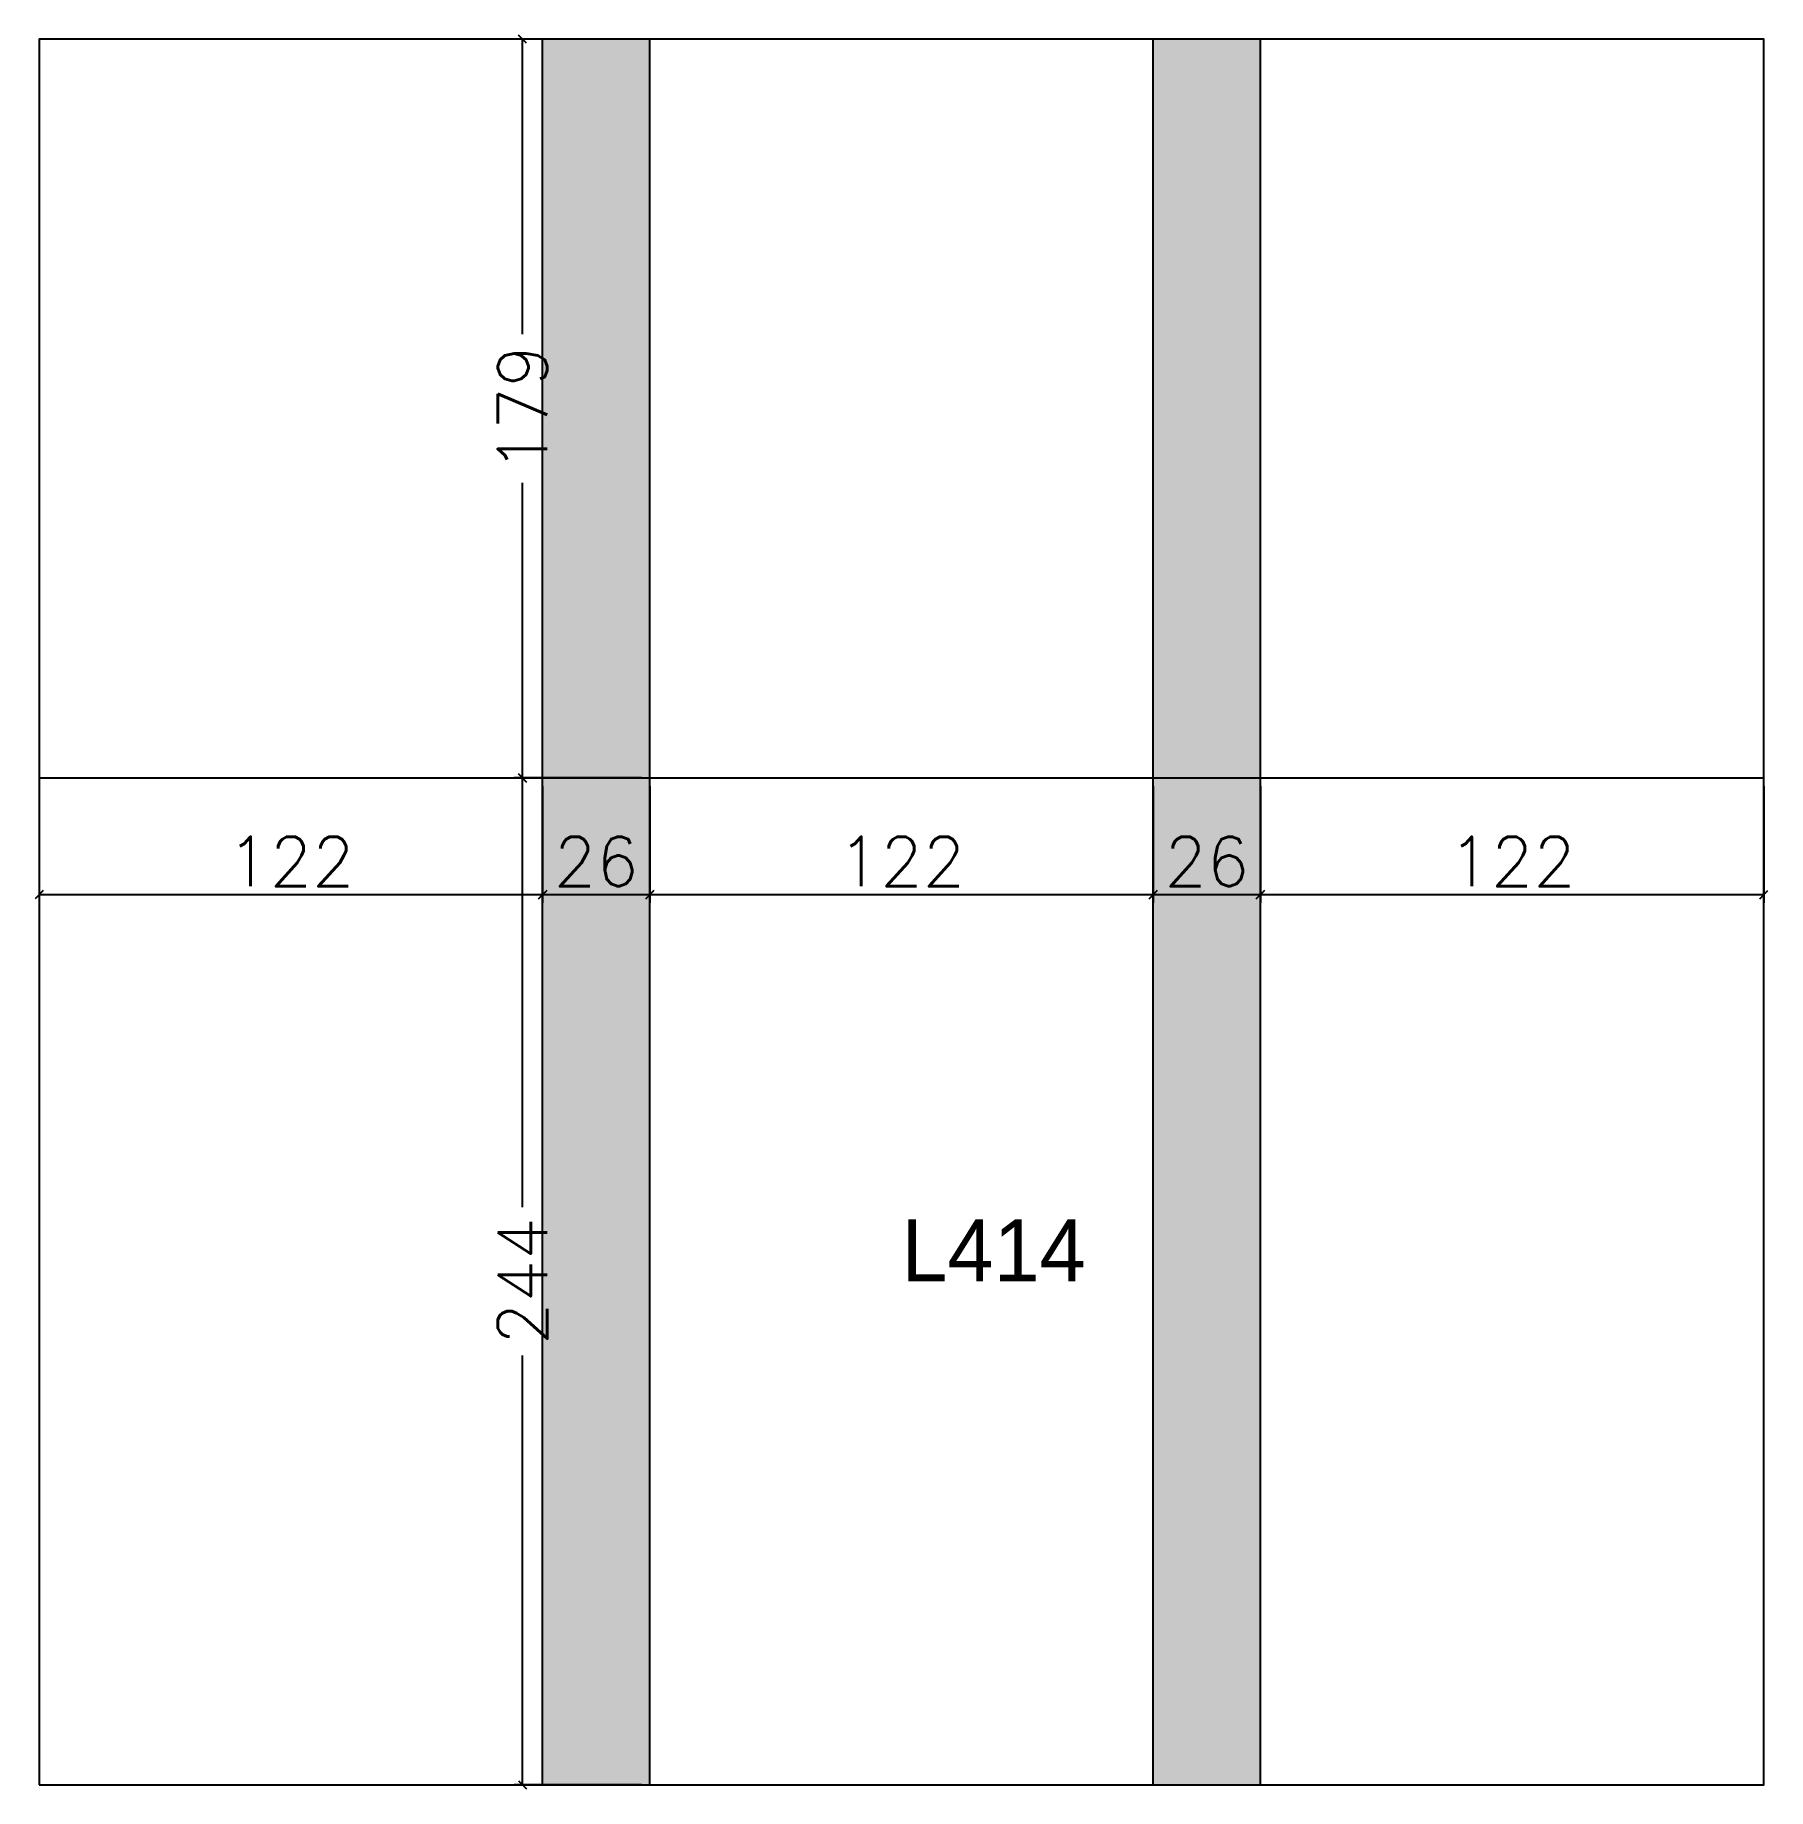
# Model space of a CAD drawing. Extents: x 4177 to 4597, y 1589 to 2014.
import ezdxf

# ---------------------------------------------------------------- set-up
doc = ezdxf.new("R2010")
doc.units = 0
for name, color, linetype in [('COTA', 241, 'Continuous'), ('Hachura', 251, 'Continuous'), ('NOMENCLATURA', 7, 'Continuous'), ('PAINEIS', 6, 'Continuous')]:
    doc.layers.add(name, color=color, linetype=linetype)
doc.styles.add('Romans', font='romans.shx', dxfattribs={"height": 12})
doc.dimstyles.new('cotas', dxfattribs={"dimtxt": 9, "dimasz": 2, "dimexe": 2, "dimexo": 2, "dimgap": 2, "dimtad": 1, "dimdec": 1, "dimzin": 12, "dimtxsty": 'Romans', "dimblk": 'OBLIQUE', "dimcen": 2.5, "dimclrd": 4, "dimclre": 4, "dimclrt": 240, "dimazin": 3, "dimtfac": 1, "dimtmove": 0, "dimatfit": 3})

# ---------------------------------------------------------------- blocks, each defined once
blk = doc.blocks.new('_OBLIQUE')
at = {"color": 0, "linetype": 'BYBLOCK'}
blk.add_line((-0.5, -0.5), (0.5, 0.5), dxfattribs=at)

msp = doc.modelspace()

# ---------------------------------------------------------------- hatches: boundary and pattern name
at = {"layer": 'Hachura'}
h = msp.add_hatch(color=8, dxfattribs=at)
h.dxf.hatch_style = 1
h.paths.add_polyline_path([(4300.38, 1590.12), (4326.38, 1590.12), (4326.38, 2013.12), (4300.38, 2013.12)])
h = msp.add_hatch(color=8, dxfattribs=at)
h.dxf.hatch_style = 1
h.paths.add_polyline_path([(4448.38, 1590.12), (4474.38, 1590.12), (4474.38, 2013.12), (4448.38, 2013.12)])

# ---------------------------------------------------------------- linework, layer by layer
at = {"layer": 'PAINEIS', "lineweight": 25}
for p, q in [((4300.38, 1590.12), (4300.38, 2013.12)), ((4326.38, 1590.12), (4326.38, 2013.12)), ((4448.38, 1590.12), (4448.38, 2013.12)), ((4474.38, 1590.12), (4474.38, 2013.12))]:
    msp.add_line(p, q, dxfattribs=at)
at = {"layer": 'PAINEIS'}
msp.add_line((4178.38, 1834.12), (4596.38, 1834.12), dxfattribs=at)
msp.add_lwpolyline([(4178.38, 1590.12), (4596.38, 1590.12), (4596.38, 2013.12), (4178.38, 2013.12)], close=True, dxfattribs=at)

# ---------------------------------------------------------------- texts
at = {"layer": 'NOMENCLATURA'}
msp.add_text('L414', height=15, dxfattribs=at).set_placement((4387.38, 1712.12))

# ---------------------------------------------------------------- dimensions: what is measured, and where the dimension line sits
at = {"layer": 'COTA'}
for base, p1, p2, location in [((4295.52, 1834.12), (4326.38, 1834.12), (4326.38, 2013.12), (4295.52, 1923.62)), ((4295.52, 1590.12), (4326.38, 1590.12), (4326.38, 1834.12), (4295.52, 1712.12))]:
    msp.add_linear_dim(base=base, p1=p1, p2=p2, angle=90, location=location, dimstyle='cotas', override={"dimtmove": 2}, dxfattribs=at).render()
for base, p1, p2 in [((4178.38, 1805.85), (4178.38, 1834.12), (4300.38, 1834.12)), ((4300.38, 1805.85), (4300.38, 1834.12), (4326.38, 1834.12)), ((4326.38, 1805.85), (4326.38, 1834.12), (4448.38, 1834.12)), ((4448.38, 1805.85), (4448.38, 1834.12), (4474.38, 1834.12)), ((4474.38, 1805.85), (4474.38, 1834.12), (4596.38, 1834.12))]:
    msp.add_linear_dim(base=base, p1=p1, p2=p2, dimstyle='cotas', dxfattribs=at).render()

doc.saveas('drawing.dxf')
